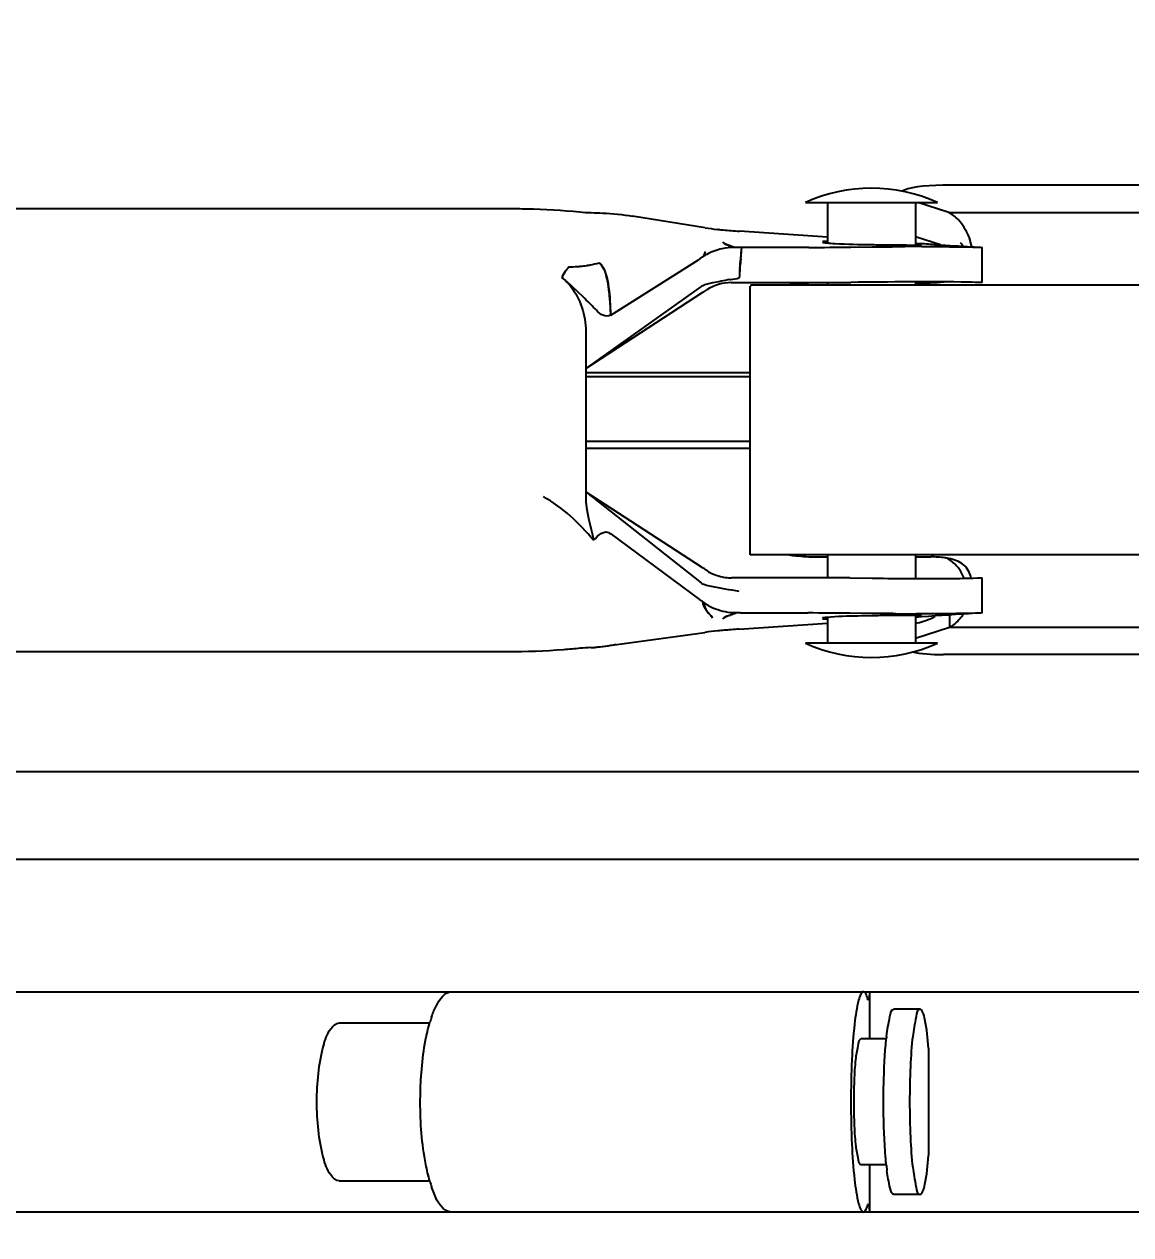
# Model space of a CAD drawing. Header units: millimetres. Extents: x 1186 to 6713, y 237 to 5598.
# Drawn here: x 1820.8 to 1871.1, y 4344.3 to 4399.3 of the extents above; entities that cross this region are included whole.
import ezdxf

# ---------------------------------------------------------------- set-up
doc = ezdxf.new("R2010")
doc.units = ezdxf.units.MM
doc.header["$LTSCALE"] = 384.175
doc.header["$PDMODE"] = 3
doc.header["$PDSIZE"] = 8
doc.layers.get('0').update_dxf_attribs({"linetype": 'CONTINUOUS'})
doc.layers.get('Defpoints').update_dxf_attribs({"linetype": 'CONTINUOUS'})
doc.styles.get("Standard").update_dxf_attribs({"font": 'calibri.ttf'})
doc.dimstyles.get("Standard").update_dxf_attribs({"dimtxt": 43.75, "dimasz": 43.75, "dimexe": 1.5, "dimexo": 1, "dimtad": 1, "dimdsep": 46, "dimtxsty": 'Standard', "dimblk": '_FILLED', "dimblk1": '_FILLED', "dimblk2": '_FILLED', "dimcen": 0.09, "dimazin": 2, "dimtol": 1, "dimtp": 0.01, "dimtm": 0.01, "dimtfac": 1, "dimtofl": 0, "dimtmove": 0, "dimatfit": 3, "dimldrblk": '_FILLED', "dimfxl": 1, "dimtolj": 1, "dimarcsym": 0})

# ---------------------------------------------------------------- blocks, each defined once
blk = doc.blocks.new('_FILLED')
at = {"color": 0, "linetype": 'ByBlock'}
blk.add_solid([(0, 0), (-1, 0.2143), (-1, -0.2143)], dxfattribs=at)
blk = doc.blocks.new('*D63')
at = {"color": 0, "lineweight": -2}
for p, q in [((1869.329, 4780.272), (1366.044, 4780.272)), ((1367.544, 4736.522), (1367.544, 3421.122)), ((1367.544, 2059.846), (1367.544, 3375.247)), ((1660.97, 2016.096), (1366.044, 2016.096))]:
    blk.add_line(p, q, dxfattribs=at)
at = {"layer": 'Defpoints', "color": 0}
for p in [(1870.329, 4780.272), (1367.544, 2016.096), (1661.97, 2016.096)]:
    blk.add_point(p, dxfattribs=at)
at = {"color": 0, "linetype": 'ByBlock', "lineweight": -2, "xscale": 43.75, "yscale": 43.75, "zscale": 43.75}
for p, rotation in [((1367.544, 4780.272), 90), ((1367.544, 2016.096), 270)]:
    blk.add_blockref('_FILLED', p, dxfattribs=dict(at, rotation=rotation))
at = {"color": 0, "insert": (1367.544, 3398.184), "char_height": 43.75, "attachment_point": 5}
blk.add_mtext('\\A1;\\A1;C', dxfattribs=at)

msp = doc.modelspace()

# ---------------------------------------------------------------- linework, layer by layer
at = {"color": 0, "linetype": 'Continuous'}
for p, q in [((1880.08371, 4391.95876), (1862.57399, 4391.95876)), ((1768.9849, 4390.90025), (1842.8217, 4390.90025)), ((1856.32885, 4391.17166), (1862.32885, 4391.17166)), ((1857.32885, 4391.17166), (1857.32885, 4389.33947)), ((1861.32885, 4391.17166), (1861.32885, 4389.24525)), ((1862.85102, 4390.71909), (1861.43472, 4391.17166)), ((1851.77994, 4390.02968), (1848.47817, 4390.55923)), ((1862.85102, 4390.71909), (1879.80668, 4390.71909)), ((1852.37446, 4389.95029), (1852.33433, 4389.95481)), ((1857.32885, 4389.60601), (1853.33473, 4389.87226)), ((1861.32885, 4389.63795), (1862.47512, 4389.27166)), ((1861.33362, 4389.33698), (1861.55579, 4389.3214)), ((1863.88264, 4389.22231), (1863.7855, 4389.57605)), ((1853.3936, 4388.61511), (1853.39851, 4388.66373)), ((1853.39388, 4388.61507), (1853.39851, 4388.66373)), ((1856.48111, 4389.13766), (1853.44591, 4389.13766)), ((1858.38991, 4389.14855), (1859.36302, 4389.15798)), ((1859.36302, 4389.15798), (1859.83824, 4389.16248)), ((1859.83824, 4389.16248), (1860.26523, 4389.16617)), ((1864.35379, 4389.13772), (1864.35562, 4389.13766)), ((1864.35562, 4387.53766), (1864.35562, 4389.13766)), ((1846.96081, 4388.44186), (1846.98907, 4388.421)), ((1847.49118, 4386.0611), (1851.47441, 4388.57584)), ((1851.54877, 4388.62722), (1851.4739, 4388.58048)), ((1853.3939, 4388.61507), (1853.36536, 4388.33608)), ((1852.90699, 4387.67581), (1852.94187, 4387.68195)), ((1861.32885, 4387.5722), (1861.32885, 4387.43766)), ((1846.35512, 4383.63766), (1851.68005, 4387.09809)), ((1851.59337, 4387.36706), (1846.35524, 4383.63766)), ((1853.39848, 4387.53766), (1856.48111, 4387.53766)), ((1853.82885, 4375.17166), (1853.82885, 4387.37166)), ((1853.82885, 4387.37166), (1853.85657, 4387.37166)), ((1853.85651, 4387.43766), (1853.85666, 4387.37169)), ((1853.85651, 4387.43766), (1888.85651, 4387.43766)), ((1857.32885, 4387.54051), (1857.32885, 4387.43766)), ((1861.32885, 4387.52563), (1861.99612, 4387.52563)), ((1864.35562, 4387.53766), (1864.35379, 4387.53772)), ((1846.3552, 4385.34277), (1846.35525, 4383.84592)), ((1846.35524, 4383.84592), (1846.35524, 4377.8294)), ((1853.82885, 4383.43833), (1846.35512, 4383.43833)), ((1846.35524, 4383.27166), (1853.82885, 4383.27166)), ((1846.35524, 4380.33766), (1853.82885, 4380.33766)), ((1853.82885, 4380.00432), (1846.35524, 4380.00432)), ((1846.35497, 4378.03766), (1851.62276, 4374.61446)), ((1846.35524, 4378.03766), (1851.59337, 4373.90077)), ((1847.49143, 4376.13006), (1851.52675, 4373.15033)), ((1888.82885, 4375.17166), (1853.82885, 4375.17166)), ((1856.8549, 4375.08369), (1857.32885, 4375.08369)), ((1857.32885, 4375.17166), (1857.32885, 4374.13459)), ((1861.32885, 4375.17166), (1861.32885, 4374.10226)), ((1861.32885, 4375.08369), (1862.02217, 4375.08369)), ((1856.44806, 4374.13766), (1853.52814, 4374.13766)), ((1858.35686, 4374.12671), (1859.365, 4374.11683)), ((1861.35625, 4374.10208), (1861.62326, 4374.10141)), ((1864.35363, 4374.13725), (1864.35548, 4374.13766)), ((1864.35548, 4372.53766), (1864.35548, 4374.13766)), ((1851.98249, 4372.47811), (1851.98917, 4372.47056)), ((1852.92709, 4372.44539), (1852.93301, 4372.44752)), ((1852.92709, 4372.44539), (1852.93268, 4372.44748)), ((1853.38188, 4372.53766), (1856.44806, 4372.53766)), ((1857.32885, 4372.33588), (1857.32885, 4371.17166)), ((1859.36513, 4372.51683), (1858.35686, 4372.52671)), ((1861.32885, 4372.43008), (1861.32885, 4371.17166)), ((1861.61123, 4372.35765), (1861.34359, 4372.3389)), ((1861.62317, 4372.50142), (1861.35698, 4372.50208)), ((1862.8759, 4372.44566), (1862.87593, 4371.89026)), ((1864.35363, 4372.53725), (1864.33635, 4372.53664)), ((1864.35361, 4372.53757), (1864.34938, 4372.53738)), ((1864.35548, 4372.53766), (1864.35363, 4372.53725)), ((1846.77179, 4370.97054), (1851.76463, 4371.6567)), ((1852.34706, 4371.72361), (1852.35373, 4371.7381)), ((1853.31248, 4371.80157), (1857.32885, 4372.06931)), ((1861.32885, 4371.39599), (1862.87608, 4371.89024)), ((1862.87608, 4371.89024), (1879.83179, 4371.89024)), ((1862.32885, 4371.17166), (1856.32885, 4371.17166)), ((1842.80196, 4370.77506), (1768.9849, 4370.77506)), ((1880.1074, 4370.65056), (1862.59768, 4370.65056)), ((1764.82885, 4365.33766), (1977.82885, 4365.33766)), ((1977.82885, 4361.33766), (1764.82885, 4361.33766)), ((1764.32885, 4355.33766), (1978.32885, 4355.33766)), ((1859.24648, 4355.33766), (1859.24648, 4353.19468)), ((1859.18952, 4354.96411), (1859.16944, 4354.99716)), ((1861.5415, 4354.54076), (1860.35394, 4354.54076)), ((1835.16038, 4353.92519), (1839.27823, 4353.92519)), ((1860.00837, 4353.19468), (1858.86353, 4353.19468)), ((1860.00701, 4353.20586), (1860.00991, 4353.23311)), ((1861.92828, 4352.77346), (1861.92828, 4347.90186)), ((1860.01115, 4347.48064), (1858.86353, 4347.48064)), ((1859.24648, 4347.48064), (1859.24648, 4345.33766)), ((1835.16038, 4346.75013), (1839.27823, 4346.75013)), ((1861.5415, 4346.13456), (1860.35394, 4346.13456)), ((1978.32885, 4345.33766), (1764.32885, 4345.33766)), ((1859.16944, 4345.67816), (1859.18952, 4345.7112))]:
    msp.add_line(p, q, dxfattribs=at)
for centre, radius, start, end in [((1859.32885, 4384.61544), 7.21, 65.4121, 114.5879), ((1846.69777, 4396.6625), 5.948, 264.081583, 269.10892), ((1852.86403, 4389.66939), 0.41559, 240.509963, 242.742759), ((1855.91554, 4398.20621), 9.48667, 251.218869, 251.575902), ((1861.79296, 4544.71717), 155.4726, 269.101737, 269.3758161), ((1862.40516, 4595.56659), 206.32568, 269.3596471, 269.5424464), ((1862.37242, 4389.02782), 1.52268, 5.197579, 7.33838), ((1852.95399, 4386.77483), 2.32244, 118.402707, 122.803676), ((1852.64686, 4388.41052), 1.00234, 157.439997, 161.598907), ((1852.65621, 4388.40523), 1.01302, 153.171317, 157.366585), ((1852.63333, 4388.41571), 0.98785, 153.114387, 157.41707), ((1852.60727, 4388.43052), 0.95794, 148.508182, 153.199935), ((1852.6421, 4388.41122), 0.99771, 148.608557, 153.112399), ((1853.14772, 4386.41489), 2.7312, 102.79113, 118.385952), ((1853.08445, 4386.67715), 2.46145, 89.695955, 102.706545), ((1714.50448, 4402.69931), 139.60171, 354.209649, 354.4251898), ((1856.25456, 4594.73779), 205.60025, 270.0631337, 270.5950799), ((1862.28081, 4146.90481), 242.26974, 90.2552295, 90.4766823), ((1861.90187, 4224.97486), 164.19879, 90.0958932, 90.2443526), ((1846.74864, 4387.14918), 1.5997, 142.84413, 147.159894), ((1846.5965, 4387.26212), 1.41024, 141.992599, 142.767668), ((1846.54763, 4387.30008), 1.34827, 139.791841, 142.796383), ((1846.52239, 4387.32052), 1.31588, 139.760413, 142.009272), ((1846.41533, 4387.41208), 1.17492, 136.400773, 139.798196), ((1846.31208, 4387.51007), 1.03257, 133.416018, 136.38737), ((1845.65879, 4393.02584), 4.76606, 269.322249, 270.819868), ((1845.65902, 4393.02972), 4.76994, 269.320142, 271.571873), ((1845.65865, 4393.03746), 4.77769, 270.819492, 271.569356), ((1845.65869, 4393.04384), 4.78405, 271.571227, 273.485985), ((1845.65869, 4393.04074), 4.78098, 273.488112, 275.576246), ((1845.6588, 4393.04239), 4.7826, 273.485771, 274.856802), ((1845.65937, 4393.03561), 4.7758, 274.856894, 275.574226), ((1845.66226, 4393.00844), 4.74847, 275.571294, 278.907822), ((1845.67105, 4392.9513), 4.69066, 278.909895, 280.781139), ((1845.69529, 4392.83133), 4.56828, 280.763928, 286.081075), ((1846.68865, 4388.05961), 0.46916, 51.22632, 54.557204), ((1865.09722, 4387.26873), 11.77965, 175.459705, 177.662016), ((1867.07426, 4387.08847), 13.76498, 174.800077, 175.379331), ((1846.98829, 4386.99103), 1.88676, 147.073584, 149.144303), ((1846.96892, 4387.00462), 1.86317, 147.098386, 148.851498), ((1857.37607, 4362.53219), 25.537, 101.000538, 101.88139), ((1856.98895, 4364.83068), 23.20694, 100.130671, 101.14518), ((1825.14499, 4427.92998), 48.69654, 303.018273, 303.26817), ((1861.79147, 4341.92006), 46.61725, 102.293049, 102.444913), ((1855.50003, 4370.78572), 17.07392, 101.859284, 102.288532), ((1854.51564, 4375.46603), 12.29121, 101.223633, 101.852158), ((1853.26277, 4407.39903), 19.86122, 270.188114, 270.397593), ((1856.85074, 4378.88046), 8.64554, 92.45578, 94.147068), ((1856.25476, 4593.13767), 205.60022, 270.0630779, 270.5950243), ((1834.8122, 4385.72058), 12.68355, 1.538403, 5.211067), ((1862.19837, 4371.74866), 3.32605, 80.828839, 81.916948), ((1862.23001, 4371.94664), 3.12556, 80.277392, 80.82295), ((1852.94656, 4376.12938), 1.99318, 258.911888, 260.14945), ((1852.95622, 4376.19221), 2.05674, 260.183669, 268.899045), ((1852.95762, 4376.22249), 2.08704, 268.876616, 270.40676), ((1853.51652, 4305.34046), 68.7972, 89.9903218, 90.4531269), ((1856.22283, 4169.89237), 204.24541, 89.4013435, 89.9368185), ((1862.52818, 4373.85477), 1.35579, 13.630274, 16.204575), ((1860.78491, 4373.43079), 3.14987, 12.67228, 13.652685), ((1839.53021, 4356.92347), 20.17989, 52.995588, 53.524445), ((1853.17762, 4375.03431), 2.49728, 233.036977, 245.879389), ((1852.83186, 4373.31687), 1.19291, 209.716555, 210.221764), ((1853.18248, 4375.04591), 2.50985, 245.886491, 248.036588), ((1852.97929, 4371.78104), 0.64209, 115.735179, 117.057983), ((1852.94194, 4371.85234), 0.56137, 115.400086, 116.933848), ((1853.05466, 4371.62301), 0.81717, 113.240203, 115.6841), ((1853.37969, 4306.30131), 66.23635, 89.998107, 90.1784506), ((1856.2226, 4168.29247), 204.24539, 89.4012789, 89.9367539), ((1861.79365, 4216.90432), 155.52643, 90.6241991, 90.8979874), ((1862.40337, 4166.29238), 206.14201, 90.4568886, 90.6404052), ((1862.16865, 4598.89945), 226.39883, 269.5275013, 269.7945844), ((1854.62124, 4348.7116), 23.12411, 94.909261, 95.643954), ((1854.32271, 4351.95044), 19.8716, 94.850558, 95.705636), ((1855.08504, 4343.43982), 28.41625, 94.740461, 94.931358), ((1855.38571, 4339.8263), 32.04222, 94.741994, 94.911374), ((1855.27248, 4341.1615), 30.70226, 94.319662, 94.737674), ((1855.21082, 4341.95141), 29.90993, 94.315585, 94.744645), ((1856.10196, 4330.00727), 41.88729, 93.818428, 94.301849), ((1856.72727, 4321.24411), 50.67265, 93.864044, 94.263493), ((1860.78424, 4374.99195), 2.97309, 280.56729, 287.851318), ((1859.32885, 4377.72789), 7.21, 245.4121, 294.5879), ((1846.73522, 4364.98962), 5.97701, 91.444851, 96.021662), ((1846.1956, 4386.52307), 15.5632, 271.431916, 272.121726), ((1845.00926, 4352.25505), 5.97636, 161.084319, 163.644612), ((1873.77999, 4351.75623), 13.84906, 173.559766, 173.878246), ((1874.37562, 4348.98329), 14.44812, 186.063616, 186.18636), ((1872.64857, 4348.79193), 12.71051, 186.16769, 187.147897), ((1845.00926, 4348.42027), 5.97636, 196.355388, 198.915681)]:
    msp.add_arc(centre, radius, start, end, dxfattribs=at)
for centre, major_axis, ratio, start_param, end_param in [((1862.62624, 4391.54674), (2.01666, -0.01114), 0.20423209, 1.59783773, 2.82778421), ((1862.6504, 4371.06258), (2.01667, 0.01124), 0.20422954, -2.38495926, -1.59807792)]:
    msp.add_ellipse(centre, major_axis=major_axis, ratio=ratio, start_param=start_param, end_param=end_param, dxfattribs=at)
for points, knots in [([(1842.8217, 4390.90025), (1843.11063, 4390.90024), (1844.19957, 4390.88818), (1845.28858, 4390.82853), (1846.08446, 4390.74623)], [0, 0, 0, 0, 0.26530614, 1, 1, 1, 1]), ([(1846.60527, 4390.71522), (1846.77915, 4390.71257), (1847.40559, 4390.69221), (1848.03103, 4390.63097), (1848.47817, 4390.55923)], [0, 0, 0, 0, 0.27746554, 1, 1, 1, 1]), ([(1863.7855, 4389.57605), (1863.66903, 4389.83474), (1863.42552, 4390.27465), (1863.0449, 4390.62529), (1862.85102, 4390.71909)], [0, 0, 0, 0, 0.56845659, 1, 1, 1, 1]), ([(1852.3742, 4389.95031), (1852.44775, 4389.94293), (1852.76757, 4389.91272), (1853.08795, 4389.88872), (1853.33472, 4389.87226)], [0, 0, 0, 0, 0.23011642, 1, 1, 1, 1]), ([(1852.58406, 4389.37811), (1852.58987, 4389.36457), (1852.61287, 4389.3368), (1852.64218, 4389.3176), (1852.65966, 4389.30761)], [0, 0, 0, 0, 0.422552, 1, 1, 1, 1]), ([(1852.65945, 4389.30764), (1852.64196, 4389.31755), (1852.6127, 4389.33683), (1852.58999, 4389.36465), (1852.58407, 4389.37811)], [0, 0, 0, 0, 0.57741651, 1, 1, 1, 1]), ([(1852.65966, 4389.30761), (1852.66625, 4389.30384), (1852.68012, 4389.29639), (1852.69428, 4389.2895), (1852.70167, 4389.28605)], [0, 0, 0, 0, 0.48186746, 1, 1, 1, 1]), ([(1852.70277, 4389.28603), (1852.69774, 4389.28828), (1852.68798, 4389.29278), (1852.67835, 4389.29755), (1852.6737, 4389.29995)], [0, 0, 0, 0, 0.51295126, 1, 1, 1, 1]), ([(1852.70167, 4389.28605), (1852.72599, 4389.2747), (1852.77885, 4389.25314), (1852.8327, 4389.23439), (1852.86127, 4389.22466)], [0, 0, 0, 0, 0.47069475, 1, 1, 1, 1]), ([(1852.86234, 4389.22479), (1852.83455, 4389.23483), (1852.78091, 4389.25401), (1852.7278, 4389.2748), (1852.70277, 4389.28603)], [0, 0, 0, 0, 0.51854366, 1, 1, 1, 1]), ([(1857.10549, 4389.38063), (1857.10536, 4389.36169), (1857.21354, 4389.36088), (1857.26258, 4389.34452), (1857.31492, 4389.33931)], [0, 0, 0, 0, 0.26473595, 1, 1, 1, 1]), ([(1857.30039, 4389.41251), (1857.25169, 4389.40949), (1857.20607, 4389.39676), (1857.1056, 4389.39806), (1857.10549, 4389.38063)], [0, 0, 0, 0, 0.73682141, 1, 1, 1, 1]), ([(1857.31492, 4389.33931), (1857.43036, 4389.32781), (1858.11006, 4389.28414), (1858.79107, 4389.27266), (1859.35586, 4389.26367)], [0, 0, 0, 0, 0.17038412, 1, 1, 1, 1]), ([(1860.7575, 4389.24749), (1860.81594, 4389.24702), (1861.01336, 4389.24558), (1861.21079, 4389.24442), (1861.34978, 4389.24468)], [0, 0, 0, 0, 0.29600973, 1, 1, 1, 1]), ([(1861.6054, 4389.25276), (1861.60576, 4389.27499), (1861.46549, 4389.2451), (1861.41074, 4389.27492), (1861.34624, 4389.27965)], [0, 0, 0, 0, 0.25578717, 1, 1, 1, 1]), ([(1861.34978, 4389.24468), (1861.4134, 4389.2448), (1861.46781, 4389.27011), (1861.60504, 4389.23108), (1861.6054, 4389.25276)], [0, 0, 0, 0, 0.74581367, 1, 1, 1, 1]), ([(1861.55579, 4389.3214), (1861.80043, 4389.30421), (1862.57738, 4389.24946), (1863.3544, 4389.19522), (1863.88708, 4389.16326)], [0, 0, 0, 0, 0.31486762, 1, 1, 1, 1]), ([(1851.69577, 4388.72692), (1851.67081, 4388.70856), (1851.62232, 4388.67452), (1851.57262, 4388.64232), (1851.54877, 4388.62722)], [0, 0, 0, 0, 0.52331713, 1, 1, 1, 1]), ([(1851.7212, 4388.79508), (1851.71651, 4388.78381), (1851.70757, 4388.76126), (1851.69952, 4388.73837), (1851.69577, 4388.72692)], [0, 0, 0, 0, 0.50319215, 1, 1, 1, 1]), ([(1861.62706, 4389.17342), (1861.97405, 4389.17399), (1862.88362, 4389.17133), (1863.7935, 4389.16171), (1864.35562, 4389.13766)], [0, 0, 0, 0, 0.38146787, 1, 1, 1, 1]), ([(1863.88708, 4389.16326), (1863.95121, 4389.15942), (1864.10675, 4389.1504), (1864.26231, 4389.14172), (1864.35378, 4389.13774)], [0, 0, 0, 0, 0.41234703, 1, 1, 1, 1]), ([(1845.4046, 4388.0166), (1845.41573, 4388.03378), (1845.43816, 4388.06712), (1845.46182, 4388.09961), (1845.47375, 4388.11531)], [0, 0, 0, 0, 0.50935493, 1, 1, 1, 1]), ([(1845.60241, 4388.2601), (1845.58779, 4388.24633), (1845.55878, 4388.21723), (1845.53146, 4388.18656), (1845.51791, 4388.17056)], [0, 0, 0, 0, 0.48927184, 1, 1, 1, 1]), ([(1847.14837, 4388.22113), (1847.15802, 4388.20374), (1847.177, 4388.16728), (1847.19411, 4388.12991), (1847.20248, 4388.11043)], [0, 0, 0, 0, 0.48402453, 1, 1, 1, 1]), ([(1847.34342, 4387.62348), (1847.33368, 4387.67303), (1847.29655, 4387.84459), (1847.24588, 4388.01428), (1847.19448, 4388.12841)], [0, 0, 0, 0, 0.28744745, 1, 1, 1, 1]), ([(1847.20248, 4388.11043), (1847.20989, 4388.09319), (1847.22439, 4388.05747), (1847.2376, 4388.02125), (1847.24409, 4388.00256)], [0, 0, 0, 0, 0.48682149, 1, 1, 1, 1]), ([(1845.27035, 4387.77505), (1845.41907, 4387.65084), (1846.05343, 4387.00276), (1846.35519, 4386.05186), (1846.3552, 4385.34277)], [0, 0, 0, 0, 0.2146204, 1, 1, 1, 1]), ([(1847.49118, 4386.0611), (1847.39017, 4385.99725), (1847.09971, 4386.01548), (1846.75262, 4386.373), (1846.16066, 4386.97123), (1845.6342, 4387.47128), (1845.27037, 4387.77506)], [0, 0, 0, 0, 0.12376854, 0.25103078, 0.50909457, 1, 1, 1, 1]), ([(1847.34335, 4387.62303), (1847.3542, 4387.56825), (1847.39851, 4387.31965), (1847.42629, 4387.06837), (1847.44332, 4386.87249)], [0, 0, 0, 0, 0.22119847, 1, 1, 1, 1]), ([(1847.44333, 4386.87256), (1847.43697, 4386.94263), (1847.41207, 4387.19393), (1847.37856, 4387.44469), (1847.34342, 4387.62348)], [0, 0, 0, 0, 0.27857076, 1, 1, 1, 1]), ([(1864.35562, 4387.53766), (1864.14869, 4387.54651), (1862.1605, 4387.59748), (1860.17138, 4387.56509), (1858.38991, 4387.54855)], [0, 0, 0, 0, 0.10415043, 1, 1, 1, 1]), ([(1851.59337, 4387.36706), (1851.61679, 4387.38373), (1851.66458, 4387.41463), (1851.71804, 4387.43595), (1851.74541, 4387.44198)], [0, 0, 0, 0, 0.50645279, 1, 1, 1, 1]), ([(1855.56354, 4387.43687), (1855.61703, 4387.44314), (1855.83731, 4387.46879), (1856.05804, 4387.49123), (1856.22552, 4387.50337)], [0, 0, 0, 0, 0.24282347, 1, 1, 1, 1]), ([(1846.71183, 4375.83861), (1846.38146, 4376.22369), (1845.70466, 4376.98522), (1844.86148, 4377.5582), (1844.43584, 4377.8294)], [0, 0, 0, 0, 0.50132322, 1, 1, 1, 1]), ([(1846.71182, 4375.83861), (1846.8232, 4375.9478), (1846.97259, 4376.12399), (1847.27645, 4376.24845), (1847.42825, 4376.1767), (1847.4915, 4376.13002)], [0, 0, 0, 0, 0.50663899, 0.74463176, 1, 1, 1, 1]), ([(1855.58905, 4375.17243), (1855.68996, 4375.16061), (1856.11017, 4375.11193), (1856.53339, 4375.08369), (1856.8549, 4375.08369)], [0, 0, 0, 0, 0.24012346, 1, 1, 1, 1]), ([(1863.83011, 4374.23313), (1863.79789, 4374.34385), (1863.7034, 4374.55626), (1863.35533, 4374.88746), (1862.99718, 4374.9863), (1862.75785, 4375.02731)], [0, 0, 0, 0, 0.24544957, 0.48313054, 1, 1, 1, 1]), ([(1863.26357, 4374.60051), (1863.23087, 4374.64086), (1863.08442, 4374.80662), (1862.90564, 4374.94335), (1862.759, 4375.02759)], [0, 0, 0, 0, 0.23494666, 1, 1, 1, 1]), ([(1863.52963, 4374.11387), (1863.51722, 4374.15535), (1863.45419, 4374.33018), (1863.35314, 4374.49), (1863.26357, 4374.60051)], [0, 0, 0, 0, 0.23335695, 1, 1, 1, 1]), ([(1859.365, 4374.11683), (1859.53839, 4374.11513), (1860.20212, 4374.10874), (1860.86588, 4374.1037), (1861.35625, 4374.10208)], [0, 0, 0, 0, 0.26122681, 1, 1, 1, 1]), ([(1861.62326, 4374.10141), (1861.99418, 4374.10082), (1862.90434, 4374.10412), (1863.81486, 4374.11315), (1864.35361, 4374.13757)], [0, 0, 0, 0, 0.40750604, 1, 1, 1, 1]), ([(1851.89806, 4372.57582), (1851.88033, 4372.59753), (1851.84615, 4372.64321), (1851.81566, 4372.69141), (1851.80109, 4372.71642)], [0, 0, 0, 0, 0.49194314, 1, 1, 1, 1]), ([(1851.98261, 4372.47867), (1851.96882, 4372.49362), (1851.93989, 4372.52551), (1851.91202, 4372.55835), (1851.89769, 4372.57598)], [0, 0, 0, 0, 0.47218033, 1, 1, 1, 1]), ([(1852.68721, 4372.35285), (1852.6639, 4372.34093), (1852.62543, 4372.31864), (1852.59367, 4372.28472), (1852.58652, 4372.26786)], [0, 0, 0, 0, 0.5884894, 1, 1, 1, 1]), ([(1852.58654, 4372.26786), (1852.59484, 4372.28442), (1852.62593, 4372.31826), (1852.66447, 4372.34102), (1852.68766, 4372.35282)], [0, 0, 0, 0, 0.41579606, 1, 1, 1, 1]), ([(1853.03459, 4372.48225), (1853.01801, 4372.47634), (1852.98422, 4372.46479), (1852.95038, 4372.45342), (1852.93322, 4372.44763)], [0, 0, 0, 0, 0.492937, 1, 1, 1, 1]), ([(1853.17346, 4372.53734), (1853.1518, 4372.52775), (1853.10584, 4372.50852), (1853.0592, 4372.49102), (1853.03459, 4372.48225)], [0, 0, 0, 0, 0.47558005, 1, 1, 1, 1]), ([(1857.31522, 4372.33604), (1857.2628, 4372.33082), (1857.21369, 4372.31443), (1857.10537, 4372.31365), (1857.10549, 4372.29468)], [0, 0, 0, 0, 0.73527309, 1, 1, 1, 1]), ([(1857.10549, 4372.29468), (1857.10559, 4372.27722), (1857.20629, 4372.27856), (1857.25197, 4372.26581), (1857.30077, 4372.26278)], [0, 0, 0, 0, 0.26314008, 1, 1, 1, 1]), ([(1859.35586, 4372.41165), (1859.14558, 4372.4083), (1858.46524, 4372.39349), (1857.78333, 4372.38263), (1857.31522, 4372.33604)], [0, 0, 0, 0, 0.30893736, 1, 1, 1, 1]), ([(1861.34928, 4372.43064), (1861.30972, 4372.43071), (1861.11314, 4372.43051), (1860.91657, 4372.42909), (1860.75956, 4372.42785)], [0, 0, 0, 0, 0.20128299, 1, 1, 1, 1]), ([(1861.34553, 4372.39561), (1861.41021, 4372.40035), (1861.46511, 4372.43026), (1861.60575, 4372.40027), (1861.60539, 4372.42256)], [0, 0, 0, 0, 0.74422167, 1, 1, 1, 1]), ([(1861.60539, 4372.42256), (1861.60504, 4372.44428), (1861.46753, 4372.40515), (1861.41302, 4372.43052), (1861.34928, 4372.43064)], [0, 0, 0, 0, 0.25418814, 1, 1, 1, 1]), ([(1864.35548, 4372.53766), (1864.25739, 4372.53313), (1863.34204, 4372.48256), (1862.42775, 4372.41498), (1861.61123, 4372.35765)], [0, 0, 0, 0, 0.10711209, 1, 1, 1, 1]), ([(1864.34938, 4372.53738), (1864.27217, 4372.53397), (1863.36382, 4372.50345), (1862.45473, 4372.50008), (1861.62317, 4372.50142)], [0, 0, 0, 0, 0.0850303, 1, 1, 1, 1]), ([(1861.69563, 4372.162), (1861.8336, 4372.20634), (1862.01499, 4372.27915), (1862.18881, 4372.3668), (1862.23275, 4372.39011)], [0, 0, 0, 0, 0.74448995, 1, 1, 1, 1]), ([(1863.50923, 4372.48558), (1863.4624, 4372.41675), (1863.28876, 4372.18382), (1863.06346, 4371.98085), (1862.87608, 4371.89024)], [0, 0, 0, 0, 0.28569734, 1, 1, 1, 1]), ([(1846.1082, 4370.93363), (1845.85307, 4370.90677), (1844.75363, 4370.80917), (1843.64906, 4370.77509), (1842.80196, 4370.77506)], [0, 0, 0, 0, 0.23245259, 1, 1, 1, 1]), ([(1839.35564, 4354.19245), (1839.41297, 4354.35931), (1839.58226, 4354.79428), (1839.93879, 4355.33732), (1840.25898, 4355.33759)], [0, 0, 0, 0, 0.35527746, 1, 1, 1, 1]), ([(1858.96411, 4355.33759), (1858.91539, 4355.33749), (1858.81002, 4355.18751), (1858.678, 4354.7183), (1858.52569, 4353.68959), (1858.42585, 4352.16001), (1858.39959, 4350.97567), (1858.39959, 4350.33766)], [0, 0, 0, 0, 0.02871822, 0.08838829, 0.30436158, 0.62392481, 1, 1, 1, 1]), ([(1859.01522, 4355.31718), (1859.00748, 4355.3234), (1858.99154, 4355.3336), (1858.9728, 4355.33761), (1858.96411, 4355.33759)], [0, 0, 0, 0, 0.53322418, 1, 1, 1, 1]), ([(1859.16944, 4354.99716), (1859.15814, 4355.03597), (1859.1209, 4355.14685), (1859.07646, 4355.26799), (1859.01522, 4355.31718)], [0, 0, 0, 0, 0.33975685, 1, 1, 1, 1]), ([(1859.2348, 4355.1483), (1859.23046, 4355.10526), (1859.21848, 4355.05397), (1859.20772, 4354.97424), (1859.1895, 4354.9691)], [0, 0, 0, 0, 0.69553213, 1, 1, 1, 1]), ([(1859.24648, 4355.33766), (1859.24535, 4355.30434), (1859.24252, 4355.24115), (1859.23781, 4355.17806), (1859.2348, 4355.1483)], [0, 0, 0, 0, 0.52703633, 1, 1, 1, 1]), ([(1860.01833, 4353.30963), (1860.05289, 4353.61569), (1860.12201, 4353.93941), (1860.23128, 4354.54076), (1860.35394, 4354.54076)], [0, 0, 0, 0, 0.71518544, 1, 1, 1, 1]), ([(1861.54141, 4354.54068), (1861.41872, 4354.54037), (1861.30927, 4353.94438), (1861.1714, 4353.21763), (1861.08954, 4351.84488), (1861.06688, 4350.87395), (1861.06688, 4350.33766)], [0, 0, 0, 0, 0.08623347, 0.30273435, 0.62305236, 1, 1, 1, 1]), ([(1861.92828, 4352.77346), (1861.89331, 4353.20894), (1861.82729, 4353.79656), (1861.69935, 4354.34233), (1861.59577, 4354.54082), (1861.54141, 4354.54068)], [0, 0, 0, 0, 0.7129302, 0.91129318, 1, 1, 1, 1]), ([(1834.14245, 4350.33766), (1834.14245, 4351.18902), (1834.26027, 4352.35059), (1834.63912, 4353.55283), (1835.00178, 4353.92519), (1835.16038, 4353.92519)], [0, 0, 0, 0, 0.65914952, 0.87720504, 1, 1, 1, 1]), ([(1838.84046, 4350.33766), (1838.84046, 4350.67037), (1838.87684, 4351.87932), (1839.02683, 4353.09569), (1839.27474, 4353.93796)], [0, 0, 0, 0, 0.27480775, 1, 1, 1, 1]), ([(1858.54092, 4350.33766), (1858.54092, 4350.70228), (1858.55629, 4351.36227), (1858.61205, 4352.29567), (1858.70562, 4352.78917), (1858.7802, 4353.19472), (1858.86355, 4353.19465)], [0, 0, 0, 0, 0.37702701, 0.69732761, 0.91381376, 1, 1, 1, 1]), ([(1859.87933, 4350.33766), (1859.87933, 4350.59909), (1859.89006, 4351.55613), (1859.93409, 4352.51391), (1860.00701, 4353.20586)], [0, 0, 0, 0, 0.27311946, 1, 1, 1, 1]), ([(1835.16032, 4346.75017), (1835.00174, 4346.75022), (1834.63921, 4347.12255), (1834.26013, 4348.32468), (1834.14245, 4349.48628), (1834.14245, 4350.33766)], [0, 0, 0, 0, 0.12277912, 0.34082265, 1, 1, 1, 1]), ([(1839.27474, 4346.73736), (1839.20067, 4346.98899), (1838.92619, 4348.1702), (1838.84046, 4349.38891), (1838.84046, 4350.33766)], [0, 0, 0, 0, 0.21659223, 1, 1, 1, 1]), ([(1858.39959, 4350.33766), (1858.39959, 4349.69965), (1858.42585, 4348.51531), (1858.52569, 4346.98573), (1858.678, 4345.95702), (1858.81002, 4345.4878), (1858.91539, 4345.33783), (1858.96411, 4345.33773)], [0, 0, 0, 0, 0.37607519, 0.69563842, 0.91161171, 0.97128178, 1, 1, 1, 1]), ([(1858.86351, 4347.48067), (1858.78014, 4347.48074), (1858.70567, 4347.88608), (1858.61201, 4348.37981), (1858.5563, 4349.31307), (1858.54092, 4349.97306), (1858.54092, 4350.33766)], [0, 0, 0, 0, 0.0862113, 0.3027002, 0.62299808, 1, 1, 1, 1]), ([(1860.00833, 4347.4571), (1859.98622, 4347.66522), (1859.90481, 4348.62333), (1859.87933, 4349.58556), (1859.87933, 4350.33766)], [0, 0, 0, 0, 0.21769505, 1, 1, 1, 1]), ([(1861.06688, 4350.33766), (1861.06688, 4349.80137), (1861.08954, 4348.83043), (1861.1714, 4347.45768), (1861.30927, 4346.73094), (1861.41872, 4346.13494), (1861.54141, 4346.13464)], [0, 0, 0, 0, 0.3769475, 0.69726549, 0.91376642, 1, 1, 1, 1]), ([(1861.54141, 4346.13464), (1861.59576, 4346.1345), (1861.69935, 4346.33299), (1861.82729, 4346.87875), (1861.89331, 4347.46638), (1861.92828, 4347.90186)], [0, 0, 0, 0, 0.08870675, 0.28706963, 1, 1, 1, 1]), ([(1860.35383, 4346.13463), (1860.24517, 4346.13495), (1860.13098, 4346.65233), (1860.07056, 4346.94216), (1860.03684, 4347.21035)], [0, 0, 0, 0, 0.28673877, 1, 1, 1, 1]), ([(1840.25898, 4345.33773), (1840.17409, 4345.3378), (1839.67652, 4345.52713), (1839.49186, 4346.08637), (1839.35564, 4346.48287)], [0, 0, 0, 0, 0.16838864, 1, 1, 1, 1]), ([(1858.96411, 4345.33773), (1858.97953, 4345.33769), (1859.01551, 4345.35243), (1859.03917, 4345.38075), (1859.0514, 4345.39766)], [0, 0, 0, 0, 0.4248348, 1, 1, 1, 1]), ([(1859.18952, 4345.71061), (1859.22619, 4345.71134), (1859.22008, 4345.51453), (1859.24342, 4345.4275), (1859.24648, 4345.33766)], [0, 0, 0, 0, 0.28976695, 1, 1, 1, 1])]:
    msp.add_open_spline(points, degree=3, knots=knots, dxfattribs=at)
for points in [[(1851.77994, 4390.02968), (1851.96399, 4390.00021), (1852.14909, 4389.97769), (1852.33407, 4389.9548)], [(1853.09752, 4389.13857), (1853.01879, 4389.16638), (1852.94087, 4389.19643), (1852.86234, 4389.22479)], [(1863.36811, 4389.36019), (1863.41757, 4389.30866), (1863.46165, 4389.25108), (1863.49708, 4389.18906)], [(1852.91701, 4389.20579), (1852.97786, 4389.18547), (1853.03827, 4389.16359), (1853.09734, 4389.13856)], [(1853.44591, 4389.13766), (1853.33082, 4389.13766), (1853.21573, 4389.13757), (1853.10065, 4389.13902)], [(1853.39851, 4388.66373), (1853.4144, 4388.82169), (1853.42974, 4388.97972), (1853.44591, 4389.13766)], [(1847.19448, 4388.12841), (1847.14453, 4388.23931), (1847.07731, 4388.34924), (1846.98245, 4388.42537)], [(1846.98907, 4388.421), (1847.05555, 4388.36771), (1847.107, 4388.29561), (1847.14837, 4388.22113)], [(1853.35402, 4388.19736), (1853.34194, 4388.04822), (1853.33204, 4387.89883), (1853.32738, 4387.74928)], [(1853.35454, 4388.20121), (1853.36566, 4388.33934), (1853.37967, 4388.47723), (1853.3936, 4388.61511)], [(1845.37436, 4387.96836), (1845.3365, 4387.90575), (1845.30208, 4387.84098), (1845.27035, 4387.77505)], [(1845.27045, 4387.77506), (1845.30044, 4387.83765), (1845.33296, 4387.89914), (1845.36858, 4387.95871)], [(1847.24409, 4388.00256), (1847.28699, 4387.87903), (1847.31794, 4387.7513), (1847.34335, 4387.62303)], [(1852.94187, 4387.68195), (1853.07036, 4387.70447), (1853.19906, 4387.72581), (1853.32737, 4387.74928)], [(1862.63078, 4387.56634), (1862.42082, 4387.53704), (1862.20811, 4387.52563), (1861.99612, 4387.52563)], [(1852.96748, 4387.53892), (1852.58211, 4387.54087), (1852.1801, 4387.4256), (1851.8579, 4387.21419)], [(1852.96749, 4387.53892), (1853.08765, 4387.53819), (1853.20782, 4387.53752), (1853.32798, 4387.53792)], [(1847.44332, 4386.87249), (1847.46679, 4386.60257), (1847.45645, 4386.3298), (1847.49118, 4386.0611)], [(1846.35524, 4377.8294), (1846.35524, 4377.15524), (1846.56646, 4376.49691), (1846.71183, 4375.83861)], [(1862.66604, 4375.04167), (1862.4531, 4375.07194), (1862.23725, 4375.08369), (1862.02217, 4375.08369)], [(1851.85659, 4374.46142), (1851.78016, 4374.51179), (1851.70376, 4374.56224), (1851.62659, 4374.61147)], [(1851.8566, 4374.46144), (1852.06907, 4374.32161), (1852.31362, 4374.22233), (1852.56324, 4374.17341)], [(1851.76304, 4373.80948), (1851.70026, 4373.82303), (1851.64377, 4373.86097), (1851.59337, 4373.90078)], [(1852.06437, 4373.74575), (1851.96544, 4373.76628), (1851.86646, 4373.78664), (1851.76793, 4373.80906)], [(1853.32754, 4373.51183), (1852.90609, 4373.58771), (1852.48354, 4373.65827), (1852.06435, 4373.74576)], [(1851.67601, 4373.03891), (1851.70515, 4372.92942), (1851.74183, 4372.82001), (1851.79823, 4372.72175)], [(1851.79584, 4372.72553), (1851.7404, 4372.82266), (1851.69303, 4372.92838), (1851.67602, 4373.03892)], [(1851.79823, 4372.72175), (1851.84891, 4372.63343), (1851.91506, 4372.55441), (1851.98249, 4372.47811)], [(1853.17341, 4372.53734), (1852.85771, 4372.53633), (1852.53654, 4372.60015), (1852.24376, 4372.71822)], [(1852.11789, 4372.32418), (1852.08188, 4372.3824), (1852.02903, 4372.42837), (1851.98261, 4372.47867)], [(1851.98917, 4372.47056), (1852.03227, 4372.42187), (1852.07583, 4372.37357), (1852.11808, 4372.32414)], [(1852.70115, 4372.35945), (1852.77392, 4372.39404), (1852.85124, 4372.41818), (1852.92709, 4372.44539)], [(1852.93322, 4372.44763), (1852.8656, 4372.42484), (1852.79779, 4372.4021), (1852.73225, 4372.37387)], [(1852.93301, 4372.44752), (1853.01348, 4372.47651), (1853.09311, 4372.50783), (1853.1734, 4372.53734)], [(1860.30164, 4372.50832), (1859.98947, 4372.51081), (1859.6773, 4372.51376), (1859.36513, 4372.51683)], [(1852.34706, 4371.72357), (1852.15271, 4371.70325), (1851.95823, 4371.68331), (1851.76463, 4371.6567)], [(1847.71924, 4371.1008), (1847.40722, 4371.03546), (1847.09002, 4370.98939), (1846.77179, 4370.97054)], [(1859.0514, 4345.39766), (1859.11085, 4345.47986), (1859.14108, 4345.58077), (1859.16944, 4345.67816)]]:
    msp.add_open_spline(points, degree=3, dxfattribs=at)

# ---------------------------------------------------------------- dimensions: what is measured, and where the dimension line sits
at = {"color": 0}
dim = msp.add_linear_dim(base=(1367.54403, 2016.09641), p1=(1870.32885, 4780.27166), p2=(1661.97033, 2016.09641), angle=90, text='\\A1;C', dimstyle='Standard', override={"dimtad": 0, "dimtih": 1, "dimtoh": 1, "dimdec": 4, "dimzin": 0, "dimtxsty": 'Standard', "dimcen": 62.865, "dimadec": 0, "dimazin": 0, "dimtdec": 4, "dimtzin": 0}, dxfattribs=at)
dim.commit()
dim.dimension.update_dxf_attribs({"geometry": '*D63', "text_midpoint": (1367.54403, 3398.18404)})

doc.saveas('drawing.dxf')
